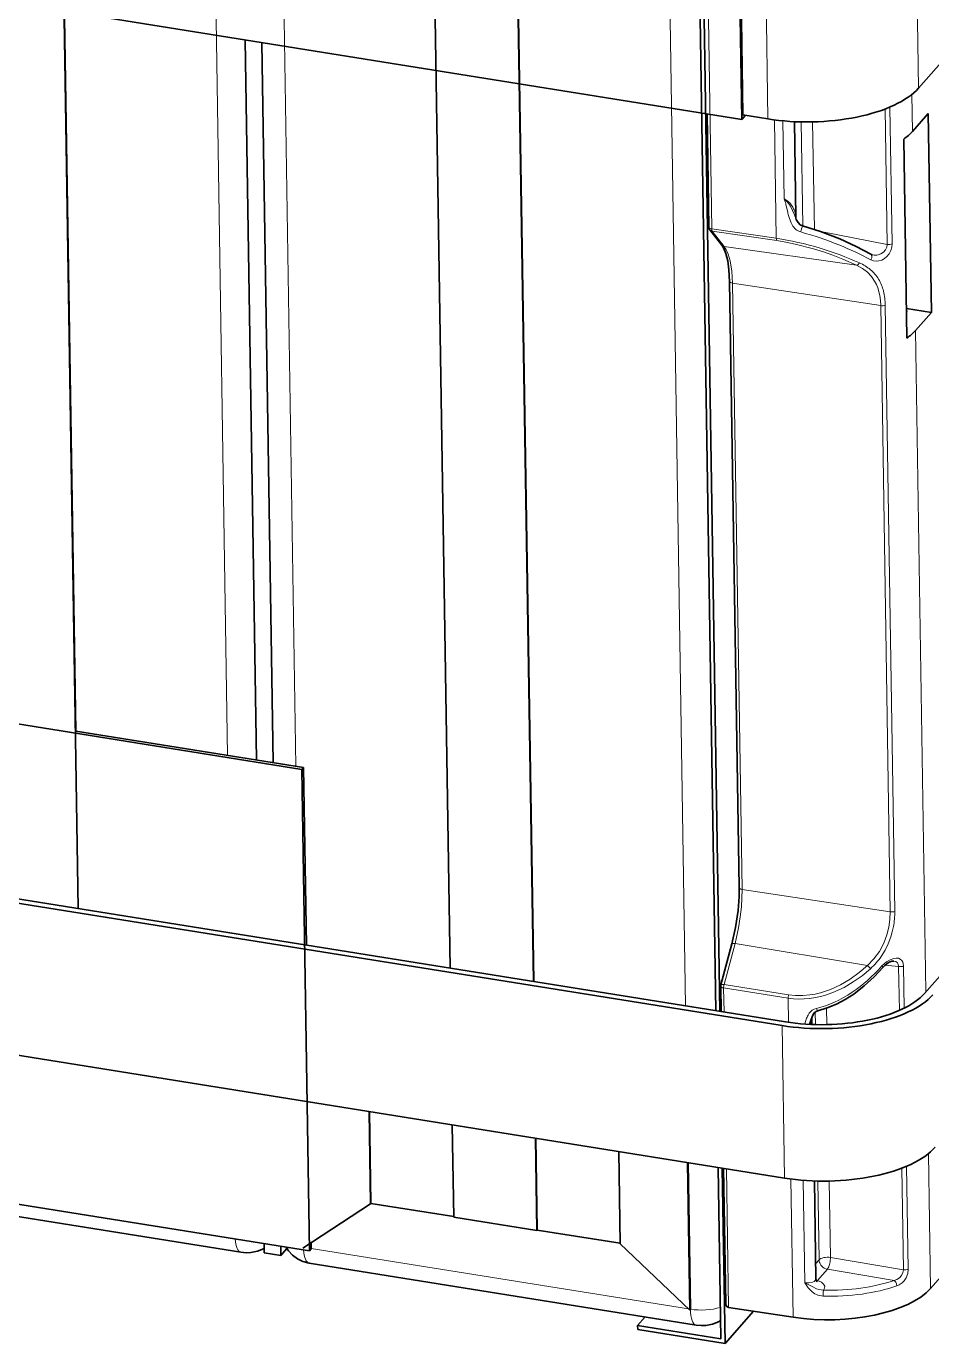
# Model space of a CAD drawing. Extents: x -1051 to 2563, y -231 to 775.
# Drawn here: x -251.3 to -150, y 323.3 to 470.7 of the extents above; entities that cross this region are included whole.
import ezdxf

# ---------------------------------------------------------------- set-up
doc = ezdxf.new("R2010")
doc.units = 0

msp = doc.modelspace()

# ---------------------------------------------------------------- linework, layer by layer
at = {"color": 7, "lineweight": 35}
for p, q in [((-96.494, 526.146), (-151.471, 463.824)), ((-247.754, 518.234), (-245.46, 372.009)), ((-247.712, 518.181), (-245.731, 391.88)), ((-206.151, 511.569), (-203.858, 365.343)), ((-196.844, 510.077), (-194.551, 363.852)), ((-196.802, 510.024), (-194.509, 363.845)), ((-176.419, 504.322), (-174.164, 360.586)), ((-175.953, 504.248), (-173.699, 360.511)), ((-171.255, 460.299), (-435.315, 502.607)), ((-226.782, 469.196), (-225.519, 388.642)), ((-224.921, 468.898), (-223.657, 388.344)), ((-150.394, 460.981), (-150.045, 438.715)), ((-153.132, 458.11), (-152.783, 435.844)), ((-172.605, 442.194), (-171.542, 374.369)), ((-387.968, 414.433), (-220.44, 387.592)), ((-436.01, 402.539), (-166.365, 359.336)), ((-436.375, 402.124), (-166.731, 358.922)), ((-245.731, 391.88), (-220.257, 387.799)), ((-219.595, 333.722), (-220.44, 387.592)), ((-436.108, 385.066), (-166.463, 341.863)), ((-219.595, 333.722), (-387.123, 360.563)), ((-227.257, 333.563), (-270.535, 340.497)), ((-176.347, 325.407), (-219.625, 332.341))]:
    msp.add_line(p, q, dxfattribs=at)
at = {"color": 7, "lineweight": 13}
for p, q in [((-230.73, 515.657), (-228.746, 389.159)), ((-223.098, 514.434), (-221.114, 387.936)), ((-179.82, 507.5), (-177.524, 361.124)), ((-174.607, 448.059), (-175.252, 489.17)), ((-171.216, 374.168), (-172.28, 441.994)), ((-155.7, 439.483), (-154.636, 371.658)), ((-155.197, 439.529), (-154.133, 371.704)), ((-151.821, 436.702), (-150.66, 362.689)), ((-177.203, 327.223), (-219.413, 333.986))]:
    msp.add_line(p, q, dxfattribs=at)
at = {"color": 7, "lineweight": 13, "ltscale": 0.426523}
for p, q in [((-151.471, 463.824), (-151.739, 480.883)), ((-168.322, 460.377), (-168.589, 477.435)), ((-166.731, 358.922), (-166.463, 341.863))]:
    msp.add_line(p, q, dxfattribs=at)
at = {"color": 7, "lineweight": 35, "ltscale": 0.444481}
msp.add_line((-171.533, 478.076), (-171.255, 460.299), dxfattribs=at)
at = {"color": 7, "lineweight": 35, "ltscale": 0.426523}
msp.add_line((-171.114, 460.824), (-171.382, 477.883), dxfattribs=at)
at = {"color": 7, "lineweight": 13, "ltscale": 0.103447}
msp.add_line((-152.235, 463.106), (-152.17, 458.968), dxfattribs=at)
at = {"color": 7, "lineweight": 13, "ltscale": 0.378808}
msp.add_line((-154.967, 446.338), (-155.205, 461.489), dxfattribs=at)
at = {"color": 7, "lineweight": 13, "ltscale": 0.38267}
msp.add_line((-154.669, 461.706), (-154.429, 446.401), dxfattribs=at)
at = {"color": 7, "lineweight": 35, "ltscale": 0.316555}
msp.add_line((-175.131, 460.92), (-174.933, 448.26), dxfattribs=at)
at = {"color": 7, "lineweight": 35, "ltscale": 0.015989}
msp.add_line((-170.832, 460.779), (-171.255, 460.299), dxfattribs=at)
at = {"color": 7, "lineweight": 35, "ltscale": 0.070694}
msp.add_line((-171.114, 460.824), (-168.322, 460.377), dxfattribs=at)
at = {"color": 7, "lineweight": 13, "ltscale": 0.331422}
msp.add_line((-167.6, 460.272), (-167.392, 447.016), dxfattribs=at)
at = {"color": 7, "lineweight": 13, "ltscale": 0.218643}
msp.add_line((-166.643, 460.164), (-166.506, 451.419), dxfattribs=at)
at = {"color": 7, "lineweight": 35, "ltscale": 0.267573}
msp.add_line((-165.366, 460.073), (-165.198, 449.371), dxfattribs=at)
at = {"color": 7, "lineweight": 13, "ltscale": 0.290781}
msp.add_line((-164.42, 448.416), (-164.603, 460.046), dxfattribs=at)
at = {"color": 7, "lineweight": 13, "ltscale": 0.300788}
msp.add_line((-163.319, 460.045), (-163.13, 448.015), dxfattribs=at)
at = {"color": 7, "lineweight": 35, "ltscale": 0.067107}
for p, q in [((-152.17, 458.968), (-150.394, 460.981)), ((-150.045, 438.715), (-151.821, 436.702))]:
    msp.add_line(p, q, dxfattribs=at)
at = {"color": 7, "lineweight": 13, "ltscale": 0.012383}
msp.add_line((-166.139, 450.063), (-166.25, 450.546), dxfattribs=at)
at = {"color": 7, "lineweight": 35, "ltscale": 0.053906}
msp.add_line((-174.826, 447.959), (-173.494, 446.263), dxfattribs=at)
at = {"color": 7, "lineweight": 13, "ltscale": 0.18226}
for p, q in [((-174.607, 448.059), (-167.392, 447.016)), ((-174.549, 447.802), (-167.333, 446.76))]:
    msp.add_line(p, q, dxfattribs=at)
at = {"color": 7, "lineweight": 13, "ltscale": 0.000205715}
msp.add_line((-174.548, 447.802), (-174.557, 447.803), dxfattribs=at)
at = {"color": 7, "lineweight": 13, "ltscale": 0.053907}
msp.add_line((-173.217, 446.106), (-174.549, 447.802), dxfattribs=at)
at = {"color": 7, "lineweight": 13, "ltscale": 0.189038}
msp.add_line((-162.394, 447.762), (-154.967, 446.338), dxfattribs=at)
at = {"color": 7, "lineweight": 13, "ltscale": 0.373743}
msp.add_line((-173.217, 446.106), (-158.416, 444.002), dxfattribs=at)
at = {"color": 7, "lineweight": 13, "ltscale": 0.419233}
for p, q in [((-172.28, 441.994), (-155.7, 439.483)), ((-171.216, 374.168), (-154.636, 371.658))]:
    msp.add_line(p, q, dxfattribs=at)
at = {"color": 7, "lineweight": 35, "ltscale": 0.070634}
msp.add_line((-152.835, 439.162), (-150.045, 438.715), dxfattribs=at)
at = {"color": 7, "lineweight": 35, "ltscale": 0.006906}
for p, q in [((-220.257, 387.799), (-220.44, 387.592)), ((-219.413, 333.929), (-219.595, 333.722))]:
    msp.add_line(p, q, dxfattribs=at)
at = {"color": 7, "lineweight": 35, "ltscale": 0.497013}
msp.add_line((-219.946, 367.921), (-220.257, 387.799), dxfattribs=at)
at = {"color": 7, "lineweight": 35, "ltscale": 0.119125}
msp.add_line((-172.351, 368.071), (-173.583, 363.469), dxfattribs=at)
at = {"color": 7, "lineweight": 13, "ltscale": 0.119125}
msp.add_line((-173.227, 363.509), (-171.994, 368.112), dxfattribs=at)
at = {"color": 7, "lineweight": 13, "ltscale": 0.375213}
msp.add_line((-171.994, 368.112), (-157.187, 365.657), dxfattribs=at)
at = {"color": 7, "lineweight": 13, "ltscale": 0.037956}
msp.add_line((-155.209, 365.697), (-153.7, 365.529), dxfattribs=at)
at = {"color": 7, "lineweight": 13, "ltscale": 0.117954}
msp.add_line((-153.161, 365.591), (-153.087, 360.874), dxfattribs=at)
at = {"color": 7, "lineweight": 35, "ltscale": 0.130822}
msp.add_line((-147.349, 366.443), (-150.811, 362.518), dxfattribs=at)
at = {"color": 7, "lineweight": 13, "ltscale": 0.12267}
msp.add_line((-153.623, 360.623), (-153.7, 365.529), dxfattribs=at)
at = {"color": 7, "lineweight": 35, "ltscale": 0.071093}
msp.add_line((-173.6, 363.331), (-173.556, 360.488), dxfattribs=at)
at = {"color": 7, "lineweight": 13, "ltscale": 0.182673}
for p, q in [((-173.275, 363.131), (-166.058, 361.988)), ((-166.009, 362.366), (-173.227, 363.509))]:
    msp.add_line(p, q, dxfattribs=at)
at = {"color": 7, "lineweight": 13, "ltscale": 0.067369}
msp.add_line((-173.233, 360.436), (-173.275, 363.131), dxfattribs=at)
at = {"color": 7, "lineweight": 13, "ltscale": 0.00020633}
msp.add_line((-173.235, 363.51), (-173.227, 363.509), dxfattribs=at)
at = {"color": 7, "lineweight": 13, "ltscale": 0.067645}
msp.add_line((-166.058, 361.988), (-166.016, 359.283), dxfattribs=at)
at = {"color": 7, "lineweight": 35, "ltscale": 0.020195}
msp.add_line((-163.412, 359.853), (-163.399, 359.045), dxfattribs=at)
at = {"color": 7, "lineweight": 13, "ltscale": 0.034843}
msp.add_line((-163.018, 359.033), (-163.04, 360.426), dxfattribs=at)
at = {"color": 7, "lineweight": 13, "ltscale": 0.046105}
msp.add_line((-161.763, 360.874), (-161.734, 359.03), dxfattribs=at)
at = {"color": 7, "lineweight": 13, "ltscale": 0.000996533}
msp.add_line((-164.195, 359.089), (-164.185, 359.127), dxfattribs=at)
at = {"color": 7, "lineweight": 35, "ltscale": 0.25804}
for p, q in [((-212.931, 349.308), (-212.769, 338.988)), ((-203.462, 337.496), (-203.624, 347.817)), ((-194.316, 346.326), (-194.155, 336.005)), ((-185.009, 344.834), (-184.848, 334.514))]:
    msp.add_line(p, q, dxfattribs=at)
at = {"color": 7, "lineweight": 35, "ltscale": 0.256736}
for p, q in [((-212.729, 339.033), (-212.89, 349.301)), ((-194.275, 346.319), (-194.114, 336.051))]:
    msp.add_line(p, q, dxfattribs=at)
at = {"color": 7, "lineweight": 35, "ltscale": 0.41271}
msp.add_line((-177.072, 327.098), (-177.331, 343.604), dxfattribs=at)
at = {"color": 7, "lineweight": 35, "ltscale": 0.410102}
msp.add_line((-177.249, 343.591), (-176.992, 327.189), dxfattribs=at)
at = {"color": 7, "lineweight": 13, "ltscale": 0.37732}
msp.add_line((-150.376, 344.592), (-150.139, 329.501), dxfattribs=at)
at = {"color": 7, "lineweight": 35, "ltscale": 0.479918}
msp.add_line((-173.889, 343.053), (-173.588, 323.858), dxfattribs=at)
at = {"color": 7, "lineweight": 35, "ltscale": 0.491142}
msp.add_line((-173.424, 342.978), (-173.116, 323.335), dxfattribs=at)
at = {"color": 7, "lineweight": 35, "ltscale": 0.37737}
msp.add_line((-173.281, 342.955), (-173.044, 327.862), dxfattribs=at)
at = {"color": 7, "lineweight": 13, "ltscale": 0.388101}
msp.add_line((-172.722, 327.382), (-172.962, 342.904), dxfattribs=at)
at = {"color": 7, "lineweight": 13, "ltscale": 0.284213}
msp.add_line((-153.168, 331.608), (-153.346, 342.975), dxfattribs=at)
at = {"color": 7, "lineweight": 13, "ltscale": 0.288076}
msp.add_line((-152.81, 343.192), (-152.629, 331.67), dxfattribs=at)
at = {"color": 7, "lineweight": 13, "ltscale": 0.386791}
msp.add_line((-165.741, 341.758), (-165.498, 326.288), dxfattribs=at)
at = {"color": 7, "lineweight": 13, "ltscale": 0.28667}
msp.add_line((-164.367, 341.614), (-164.188, 330.149), dxfattribs=at)
at = {"color": 7, "lineweight": 35, "ltscale": 0.274351}
msp.add_line((-163.125, 341.543), (-162.953, 330.57), dxfattribs=at)
at = {"color": 7, "lineweight": 13, "ltscale": 0.220539}
msp.add_line((-162.605, 332.712), (-162.744, 341.532), dxfattribs=at)
at = {"color": 7, "lineweight": 13, "ltscale": 0.213825}
msp.add_line((-161.46, 341.531), (-161.326, 332.979), dxfattribs=at)
at = {"color": 7, "lineweight": 35, "ltscale": 0.001519}
msp.add_line((-212.729, 339.033), (-212.769, 338.988), dxfattribs=at)
at = {"color": 7, "lineweight": 35, "ltscale": 0.234606}
for p, q in [((-203.463, 337.549), (-212.729, 339.033)), ((-184.848, 334.566), (-194.114, 336.051))]:
    msp.add_line(p, q, dxfattribs=at)
at = {"color": 7, "lineweight": 35, "ltscale": 0.226435}
msp.add_line((-212.769, 338.988), (-220.35, 334.032), dxfattribs=at)
at = {"color": 7, "lineweight": 35, "ltscale": 0.235645}
for p, q in [((-194.155, 336.005), (-203.462, 337.496)), ((-173.588, 323.858), (-182.895, 325.35))]:
    msp.add_line(p, q, dxfattribs=at)
at = {"color": 7, "lineweight": 35, "ltscale": 0.017715}
msp.add_line((-219.413, 333.929), (-219.424, 334.637), dxfattribs=at)
at = {"color": 7, "lineweight": 35, "ltscale": 0.00152}
msp.add_line((-194.114, 336.051), (-194.155, 336.005), dxfattribs=at)
at = {"color": 7, "lineweight": 35, "ltscale": 0.170697}
msp.add_line((-150.139, 329.501), (-145.622, 334.621), dxfattribs=at)
at = {"color": 7, "lineweight": 35, "ltscale": 0.025696}
for p, q in [((-224.67, 334.535), (-224.654, 333.507)), ((-222.809, 334.237), (-222.792, 333.209))]:
    msp.add_line(p, q, dxfattribs=at)
at = {"color": 7, "lineweight": 35, "ltscale": 0.047129}
msp.add_line((-224.654, 333.507), (-222.792, 333.209), dxfattribs=at)
at = {"color": 7, "lineweight": 35, "ltscale": 0.025652}
msp.add_line((-222.792, 333.209), (-222.114, 333.978), dxfattribs=at)
at = {"color": 7, "lineweight": 35, "ltscale": 0.268628}
msp.add_line((-184.848, 334.514), (-177.072, 327.098), dxfattribs=at)
at = {"color": 7, "lineweight": 13, "ltscale": 0.014139}
msp.add_line((-162.98, 332.287), (-162.605, 332.712), dxfattribs=at)
at = {"color": 7, "lineweight": 13, "ltscale": 0.041915}
msp.add_line((-161.677, 331.667), (-162.786, 330.41), dxfattribs=at)
at = {"color": 7, "lineweight": 13, "ltscale": 0.189267}
msp.add_line((-154.211, 330.412), (-161.677, 331.667), dxfattribs=at)
at = {"color": 7, "lineweight": 13, "ltscale": 0.206803}
msp.add_line((-161.326, 332.979), (-153.168, 331.608), dxfattribs=at)
at = {"color": 7, "lineweight": 35, "ltscale": 0.182669}
msp.add_line((-172.722, 327.382), (-165.498, 326.288), dxfattribs=at)
at = {"color": 7, "lineweight": 35, "ltscale": 0.032312}
msp.add_line((-182.895, 325.35), (-182.04, 326.319), dxfattribs=at)
at = {"color": 7, "lineweight": 35, "ltscale": 0.003039}
msp.add_line((-176.992, 327.189), (-177.072, 327.098), dxfattribs=at)
at = {"color": 7, "lineweight": 35, "ltscale": 0.120773}
msp.add_line((-173.116, 323.335), (-169.92, 326.958), dxfattribs=at)
at = {"color": 7, "lineweight": 35, "ltscale": 0.011224}
msp.add_line((-182.895, 325.35), (-182.888, 324.901), dxfattribs=at)
at = {"color": 7, "lineweight": 35, "ltscale": 0.247427}
msp.add_line((-173.116, 323.335), (-182.888, 324.901), dxfattribs=at)
at = {"color": 7, "lineweight": 13}
for points in [[(-165.149, 449.136), (-165.36, 449.638), (-165.572, 450.129), (-165.815, 450.601), (-165.957, 450.827), (-166.207, 451.144), (-166.506, 451.419)], [(-166.506, 451.419), (-166.317, 451.331), (-166.062, 451.145)], [(-165.618, 448.541), (-165.731, 448.764), (-165.914, 449.239), (-166.012, 449.566)], [(-174.933, 448.26), (-174.918, 448.208), (-174.894, 448.177), (-174.825, 448.126), (-174.667, 448.07), (-174.615, 448.06)], [(-167.333, 446.76), (-166.314, 446.591), (-165.275, 446.378), (-163.206, 445.837), (-162.118, 445.494), (-161.071, 445.124), (-159.955, 444.686), (-158.416, 444.002)], [(-172.28, 441.994), (-172.362, 443.336), (-172.547, 444.479), (-172.769, 445.249), (-172.977, 445.728), (-173.217, 446.106)], [(-156.821, 445.228), (-156.761, 445.176), (-156.72, 445.103), (-156.696, 444.974), (-156.712, 444.833), (-156.805, 444.61)], [(-154.429, 446.401), (-154.464, 446.029), (-154.579, 445.649), (-154.765, 445.293), (-155.009, 444.987), (-155.29, 444.749), (-155.596, 444.582), (-155.912, 444.487), (-156.228, 444.462), (-156.526, 444.503), (-156.805, 444.61)], [(-154.967, 446.338), (-155.012, 446.014), (-155.159, 445.708), (-155.391, 445.45), (-155.681, 445.264), (-155.999, 445.157)], [(-158.089, 444.27), (-158.282, 444.058), (-158.416, 444.002)], [(-158.416, 444.002), (-157.747, 443.635), (-157.196, 443.216), (-156.747, 442.744), (-156.388, 442.223), (-156.194, 441.849), (-156.033, 441.456), (-155.809, 440.616), (-155.732, 440.06), (-155.7, 439.483)], [(-171.994, 368.112), (-171.605, 369.852), (-171.411, 371.078), (-171.29, 372.196), (-171.229, 373.202), (-171.216, 374.168)], [(-157.187, 365.657), (-156.468, 366.392), (-155.861, 367.223), (-155.375, 368.13), (-155.011, 369.089), (-154.795, 369.943), (-154.669, 370.804), (-154.636, 371.658)], [(-154.28, 370.003), (-154.408, 369.421), (-154.576, 368.843), (-154.861, 368.088), (-155.217, 367.359), (-155.643, 366.667)], [(-166.009, 362.366), (-165.224, 362.283), (-164.43, 362.278), (-163.635, 362.349), (-163.042, 362.449), (-162.455, 362.589), (-161.308, 362.974), (-160.191, 363.493), (-159.129, 364.124), (-158.127, 364.85), (-157.187, 365.657)], [(-155.565, 365.596), (-155.322, 365.84), (-155.057, 366.052), (-154.646, 366.298), (-154.233, 366.447), (-153.97, 366.482), (-153.727, 366.457), (-153.514, 366.367), (-153.344, 366.207), (-153.234, 366.003)], [(-155.45, 365.454), (-155.449, 365.456), (-155.449, 365.457), (-155.45, 365.461), (-155.453, 365.469), (-155.467, 365.49), (-155.565, 365.596)], [(-154.246, 366.14), (-154.025, 366.083), (-153.848, 365.957), (-153.752, 365.809), (-153.7, 365.529)], [(-156.85, 365.29), (-157.788, 364.51), (-158.777, 363.809), (-159.812, 363.198), (-161.047, 362.626), (-161.156, 362.583)], [(-163.829, 360.103), (-163.698, 360.307), (-163.541, 360.489), (-163.355, 360.644), (-163.141, 360.763), (-162.903, 360.844)], [(-162.738, 360.578), (-162.747, 360.578), (-162.769, 360.589), (-162.817, 360.65), (-162.903, 360.843)], [(-152.629, 331.67), (-152.689, 331.189), (-152.875, 330.712), (-153.009, 330.494)], [(-164.188, 330.149), (-163.75, 330.139), (-163.349, 330.214), (-163.149, 330.302), (-163.022, 330.403)], [(-162.118, 329.332), (-161.977, 329.554), (-161.968, 329.784), (-162.091, 330.009), (-162.34, 330.212), (-162.786, 330.41)], [(-153.168, 331.608), (-153.217, 331.283), (-153.367, 330.976), (-153.601, 330.715), (-153.891, 330.525), (-154.211, 330.412)], [(-154.211, 330.412), (-154.114, 330.336), (-154.032, 330.229), (-153.938, 330.021), (-153.902, 329.796)], [(-162.118, 329.332), (-162.379, 329.347), (-162.632, 329.401), (-162.872, 329.484), (-163.291, 329.675), (-163.897, 329.98), (-164.188, 330.149)], [(-162.118, 329.332), (-162.141, 329.052), (-162.152, 328.665)]]:
    msp.add_lwpolyline(points, dxfattribs=at)
at = {"color": 7, "lineweight": 35}
for points in [[(-165.149, 449.134), (-164.95, 448.791), (-164.698, 448.541), (-164.461, 448.428)], [(-164.461, 448.428), (-162.425, 447.773), (-160.291, 446.941), (-158.457, 446.097), (-156.821, 445.228)], [(-172.605, 442.194), (-172.677, 443.482), (-172.823, 444.496), (-173.033, 445.322), (-173.287, 445.937), (-173.494, 446.263)], [(-172.351, 368.071), (-171.942, 369.887), (-171.665, 371.793), (-171.552, 373.382), (-171.542, 374.369)], [(-154.246, 366.14), (-154.477, 366.116), (-154.83, 365.967), (-155.257, 365.654), (-155.45, 365.454)], [(-162.738, 360.578), (-161.678, 360.905), (-160.652, 361.335), (-159.666, 361.857), (-158.725, 362.458), (-157.546, 363.364), (-156.454, 364.368), (-155.45, 365.454)], [(-163.527, 359.508), (-163.335, 360.027), (-163.136, 360.333), (-162.911, 360.512), (-162.738, 360.578)], [(-227.257, 333.563), (-226.694, 333.512), (-226.142, 333.536), (-225.417, 333.681), (-224.749, 333.954), (-224.662, 334.001)], [(-219.625, 332.341), (-220.353, 332.53), (-220.952, 332.816), (-221.506, 333.228), (-221.951, 333.73), (-222.203, 334.14)], [(-162.83, 330.234), (-162.948, 330.505), (-162.953, 330.57)], [(-172.722, 327.382), (-172.908, 327.481), (-173.016, 327.671)], [(-176.347, 325.407), (-175.796, 325.356), (-175.259, 325.376), (-174.532, 325.517), (-173.868, 325.782), (-173.62, 325.923)]]:
    msp.add_lwpolyline(points, dxfattribs=at)
at = {"color": 7, "lineweight": 13}
for centre, radius, start, end in [((-168.772, 450.406), 2.483, 13.93975, 24.1033), ((-167.655, 449.364), 2.39, 36.41444, 48.18633), ((-179.906, 447.471), 13.998, 12.68806, 14.61923), ((-152.701, 453.214), 13.802, 193.19796, 195.32635), ((-168.082, 449.039), 2.926, 27.77485, 36.59471), ((-168.034, 449.06), 2.874, 19.61193, 27.84934), ((-167.799, 449.146), 2.624, 16.05579, 19.54933), ((-167.16, 449.313), 1.963, 1.71293, 16.54255), ((-198.345, 457.713), 35.134, 343.48877, 344.6749), ((-174.495, 448.223), 0.424, 218.63105, 261.58283), ((-173.822, 448.066), 0.785, 180.49636, 191.9719), ((-175.625, 408.476), 40.755, 68.02345, 74.39083), ((-173.088, 410.674), 36.793, 65.94159, 73.21696), ((-174.259, 411.711), 37.243, 62.05245, 68.11035), ((-156.318, 446.668), 1.545, 259.14173, 281.91501), ((-160.169, 439.501), 5.202, 50.32993, 66.44424), ((-159.578, 440.266), 4.236, 30.90226, 49.86711), ((-160.225, 439.916), 4.971, 13.7314, 30.53239), ((-162.045, 439.465), 6.847, 0.54253, 13.78756), ((-162.741, 371.593), 8.609, 349.35917, 0.74145), ((-163.736, 359.292), 9.133, 41.0612, 44.18444), ((-162.036, 371.055), 7.754, 311.96988, 325.53369), ((-154.385, 365.591), 1.224, 0.03145, 19.70869), ((-161.198, 358.668), 2.997, 151.39304, 161.21205), ((-168.66, 360.245), 5.243, 351.29353, 354.98661), ((-158.387, 357.692), 5.973, 161.02637, 166.09102), ((-168.699, 360.248), 5.282, 346.91141, 351.32696), ((-161.683, 332.728), 0.922, 181.04781, 193.92346), ((-161.584, 332.751), 1.024, 193.83129, 202.44173), ((-161.484, 332.797), 1.134, 202.61554, 221.86307), ((-161.457, 332.805), 1.159, 221.30133, 259.07871), ((-163.588, 332.794), 2.233, 333.73146, 348.50099), ((-164.405, 333.02), 3.08, 347.40308, 359.23884), ((-163.199, 330.576), 0.247, 315.83354, 358.74607), ((-162.6, 331.453), 1.06, 251.37428, 259.87625), ((-163.052, 330.831), 0.498, 286.83411, 302.28192), ((-154.628, 331.614), 1.969, 307.79821, 325.32587), ((-156.741, 334.674), 8.714, 211.28674, 214.72882), ((-161.361, 331.487), 3.1, 214.96282, 226.30739), ((-161.983, 330.849), 2.209, 226.54003, 245.31018), ((-162.089, 330.617), 1.954, 245.30193, 268.13947), ((-154.476, 331.416), 1.719, 289.52944, 307.84317)]:
    msp.add_arc(centre, radius, start, end, dxfattribs=at)
at = {"color": 7, "lineweight": 35}
for centre, radius, start, end in [((-174.432, 448.267), 0.5, 180.90178, 192.83331), ((-174.43, 448.269), 0.503, 192.90837, 218.07163), ((-164.592, 449.373), 0.605, 180.12086, 203.04672), ((-156.481, 445.835), 0.696, 240.74316, 259.47757), ((-173.037, 363.331), 0.564, 165.89685, 179.98703), ((-183.949, 365.314), 21.231, 342.85821, 344.12875), ((-172.333, 327.868), 0.71, 180.44968, 196.11905)]:
    msp.add_arc(centre, radius, start, end, dxfattribs=at)
for centre, major_axis, start_param, end_param in [((-163.571, 465.763), (12.998, 0.204), 4.3312869, 5.9020833), ((-163.339, 460.758), (-11.999, -0.188), 2.5810739, 2.7604906), ((-155.803, 438.811), (-3, -0.047), 3.1415923, 3.2754207), ((-155.803, 438.811), (-3, -0.047), 3.0076672, 3.1415923), ((-162.989, 438.492), (-11.999, -0.188), 2.5810739, 2.7604906), ((-161.979, 364.308), (12.998, 0.204), 4.3312869, 5.9020833), ((-161.979, 364.308), (11.999, 0.188), 4.3312869, 5.9020833), ((-161.712, 347.249), (12.998, 0.204), 4.3312869, 5.9020833), ((-161.308, 331.29), (-11.999, -0.188), 1.2071476, 2.7604906)]:
    msp.add_ellipse(centre, major_axis=major_axis, ratio=0.4401144, start_param=start_param, end_param=end_param, dxfattribs=at)
at = {"color": 7, "lineweight": 13}
for centre, major_axis, ratio, start_param, end_param in [((-135.477, 511.229), (-29.395, -63.423), 0.1404805, 6.1826395, 6.3062639), ((-174.433, 448.267), (-0.072, -0.495), 0.3225591, 5.5858557, 5.9784917), ((-167.217, 447.225), (-0.072, -0.495), 0.3225591, 5.1932197, 5.9784917), ((-163.032, 441.693), (11.982, -3.891), 0.3321552, 1.6310838, 2.0483756), ((-173.101, 446.571), (-0.393, -0.309), 0.9005949, 0.0000232, 0.6944898), ((-154.793, 446.547), (0.5, 0.008), 0.4401144, 4.3487402, 5.5214374), ((-172.106, 442.202), (0.5, 0.008), 0.4401144, 3.1417444, 4.3487402), ((-155.525, 439.691), (-0.5, -0.008), 0.4401144, 1.2071476, 2.27918), ((-171.042, 374.377), (0.5, 0.008), 0.4401144, 3.1417444, 4.3487402), ((-154.461, 371.866), (0.5, 0.008), 0.4401144, 4.3487411, 5.4207717), ((-171.868, 367.942), (-0.483, 0.129), 0.2781792, 5.0675145, 6.2831853), ((-160.96, 373.324), (-6.948, -11.821), 0.6521437, 0.9344818, 1.2802237), ((-153.525, 365.738), (0.5, 0.008), 0.4401144, 4.3487402, 5.5214372), ((-173.1, 363.339), (-0.5, -0.008), 0.4401144, 6.2831232, 7.4903329), ((-173.1, 363.339), (-0.483, 0.129), 0.2781792, 5.0675145, 6.2831853), ((-173.1, 363.339), (-0.078, -0.494), 0.3161961, 4.4122632, 5.1975351), ((-161.756, 372.665), (-7.111, -11.004), 0.7021334, 0.6345173, 1.0205421), ((-165.883, 362.197), (0.078, 0.494), 0.3161961, 1.2706706, 2.0559425), ((-162.344, 374.46), (-6.114, -11.682), 0.760346, 0.2511843, 0.7132062), ((-226.765, 336.634), (0.492, 3.071), 0.3339837, 2.1651732, 3.1415764), ((-219.133, 335.411), (0.492, 3.071), 0.3339837, 2.1651732, 3.1415764), ((-161.675, 332.562), (1, 0.016), 0.4401144, 1.2071476, 2.7604906), ((-161.675, 332.562), (-0.166, -0.986), 0.3116574, 0.4884382, 0.750349), ((-152.993, 331.816), (0.5, 0.008), 0.4401144, 4.3487402, 5.5214373), ((-161.34, 334.434), (11.486, -0.023), 0.4453128, 4.6455326, 5.3829383), ((-161.264, 333.878), (11.853, 0.028), 0.4408805, 4.6363207, 5.3815373), ((-175.672, 328.685), (3.61, 0.057), 0.4401144, 4.3312869, 5.3023295), ((-175.855, 328.477), (0.492, 3.071), 0.3339837, 2.0566075, 3.1415764)]:
    msp.add_ellipse(centre, major_axis=major_axis, ratio=ratio, start_param=start_param, end_param=end_param, dxfattribs=at)

doc.saveas('drawing.dxf')
